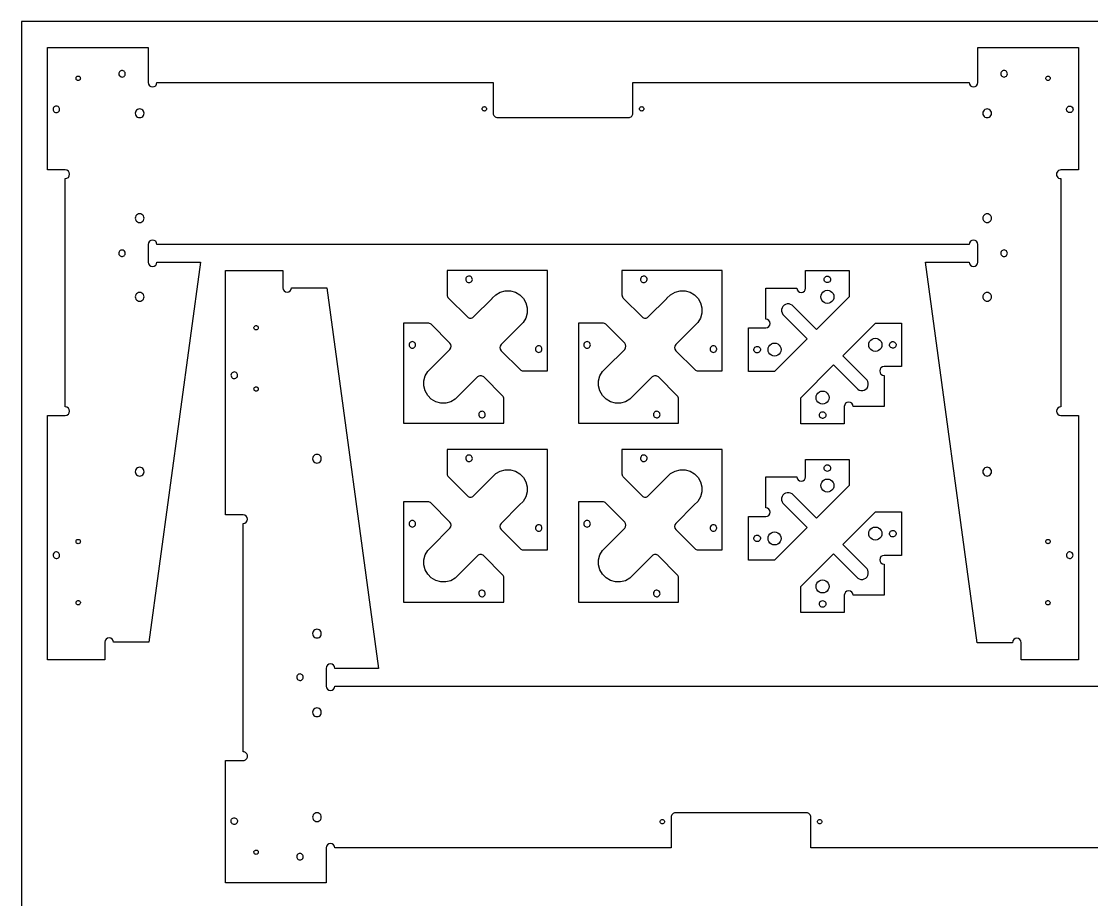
# Model space of a CAD drawing. Header units: inches. Extents: x -747 to 373, y -841 to -415.
# Drawn here: x -626.17 to -595.55, y -591.43 to -566.31 of the extents above; entities that cross this region are included whole.
import ezdxf

# ---------------------------------------------------------------- set-up
doc = ezdxf.new("R2010")
doc.units = ezdxf.units.IN
doc.header["$MEASUREMENT"] = 0
for name, color, linetype in [('T_ANNO', 6, 'Continuous'), ('T_CUT_HOLE_1_4_INCH', 3, 'Continuous'), ('T_CUT_HOLE_1_8_INCH', 1, 'Continuous'), ('T_CUT_HOLE_3_16_INCH', 2, 'Continuous'), ('T_CUT_HOLE_3_8_INCH', 4, 'Continuous'), ('T_CUT_THRU', 7, 'Continuous')]:
    doc.layers.add(name, color=color, linetype=linetype)

msp = doc.modelspace()

# ---------------------------------------------------------------- linework, layer by layer
at = {"layer": 'T_ANNO'}
msp.add_lwpolyline([(-626.171, -614.314), (-530.171, -614.314), (-530.171, -566.314), (-626.171, -566.314)], close=True, dxfattribs=at)
at = {"layer": 'T_CUT_HOLE_1_4_INCH'}
for points in [[(-622.82, -568.82), (-622.85, -568.833), (-622.876, -568.852), (-622.896, -568.878), (-622.909, -568.909), (-622.913, -568.941), (-622.909, -568.973), (-622.896, -569.003), (-622.876, -569.029), (-622.85, -569.049), (-622.82, -569.062), (-622.788, -569.066), (-622.756, -569.062), (-622.725, -569.049), (-622.699, -569.029), (-622.68, -569.003), (-622.667, -568.973), (-622.663, -568.941), (-622.667, -568.909), (-622.68, -568.878), (-622.699, -568.852), (-622.725, -568.833), (-622.756, -568.82), (-622.788, -568.816)], [(-598.57, -568.82), (-598.6, -568.833), (-598.626, -568.852), (-598.646, -568.878), (-598.659, -568.909), (-598.663, -568.941), (-598.659, -568.973), (-598.646, -569.003), (-598.626, -569.029), (-598.6, -569.049), (-598.57, -569.062), (-598.538, -569.066), (-598.506, -569.062), (-598.475, -569.049), (-598.449, -569.029), (-598.43, -569.003), (-598.417, -568.973), (-598.413, -568.941), (-598.417, -568.909), (-598.43, -568.878), (-598.449, -568.852), (-598.475, -568.833), (-598.506, -568.82), (-598.538, -568.816)], [(-622.82, -571.82), (-622.85, -571.833), (-622.876, -571.852), (-622.896, -571.878), (-622.909, -571.909), (-622.913, -571.941), (-622.909, -571.973), (-622.896, -572.003), (-622.876, -572.029), (-622.85, -572.049), (-622.82, -572.062), (-622.788, -572.066), (-622.756, -572.062), (-622.725, -572.049), (-622.699, -572.029), (-622.68, -572.003), (-622.667, -571.973), (-622.663, -571.941), (-622.667, -571.909), (-622.68, -571.878), (-622.699, -571.852), (-622.725, -571.833), (-622.756, -571.82), (-622.788, -571.816)], [(-598.57, -571.82), (-598.6, -571.833), (-598.626, -571.852), (-598.646, -571.878), (-598.659, -571.909), (-598.663, -571.941), (-598.659, -571.973), (-598.646, -572.003), (-598.626, -572.029), (-598.6, -572.049), (-598.57, -572.062), (-598.538, -572.066), (-598.506, -572.062), (-598.475, -572.049), (-598.449, -572.029), (-598.43, -572.003), (-598.417, -571.973), (-598.413, -571.941), (-598.417, -571.909), (-598.43, -571.878), (-598.449, -571.852), (-598.475, -571.833), (-598.506, -571.82), (-598.538, -571.816)], [(-622.82, -574.07), (-622.85, -574.083), (-622.876, -574.102), (-622.896, -574.128), (-622.909, -574.159), (-622.913, -574.191), (-622.909, -574.223), (-622.896, -574.253), (-622.876, -574.279), (-622.85, -574.299), (-622.82, -574.312), (-622.788, -574.316), (-622.756, -574.312), (-622.725, -574.299), (-622.699, -574.279), (-622.68, -574.253), (-622.667, -574.223), (-622.663, -574.191), (-622.667, -574.159), (-622.68, -574.128), (-622.699, -574.102), (-622.725, -574.083), (-622.756, -574.07), (-622.788, -574.066)], [(-598.57, -574.07), (-598.6, -574.083), (-598.626, -574.102), (-598.646, -574.128), (-598.659, -574.159), (-598.663, -574.191), (-598.659, -574.223), (-598.646, -574.253), (-598.626, -574.279), (-598.6, -574.299), (-598.57, -574.312), (-598.538, -574.316), (-598.506, -574.312), (-598.475, -574.299), (-598.449, -574.279), (-598.43, -574.253), (-598.417, -574.223), (-598.413, -574.191), (-598.417, -574.159), (-598.43, -574.128), (-598.449, -574.102), (-598.475, -574.083), (-598.506, -574.07), (-598.538, -574.066)], [(-617.683, -578.942), (-617.653, -578.929), (-617.627, -578.91), (-617.607, -578.884), (-617.595, -578.854), (-617.591, -578.821), (-617.595, -578.789), (-617.607, -578.759), (-617.627, -578.733), (-617.653, -578.713), (-617.683, -578.7), (-617.716, -578.696), (-617.748, -578.7), (-617.778, -578.713), (-617.804, -578.733), (-617.824, -578.759), (-617.836, -578.789), (-617.841, -578.821), (-617.836, -578.854), (-617.824, -578.884), (-617.804, -578.91), (-617.778, -578.929), (-617.748, -578.942), (-617.716, -578.946)], [(-622.82, -579.07), (-622.85, -579.083), (-622.876, -579.102), (-622.896, -579.128), (-622.909, -579.159), (-622.913, -579.191), (-622.909, -579.223), (-622.896, -579.253), (-622.876, -579.279), (-622.85, -579.299), (-622.82, -579.312), (-622.788, -579.316), (-622.756, -579.312), (-622.725, -579.299), (-622.699, -579.279), (-622.68, -579.253), (-622.667, -579.223), (-622.663, -579.191), (-622.667, -579.159), (-622.68, -579.128), (-622.699, -579.102), (-622.725, -579.083), (-622.756, -579.07), (-622.788, -579.066)], [(-598.57, -579.07), (-598.6, -579.083), (-598.626, -579.102), (-598.646, -579.128), (-598.659, -579.159), (-598.663, -579.191), (-598.659, -579.223), (-598.646, -579.253), (-598.626, -579.279), (-598.6, -579.299), (-598.57, -579.312), (-598.538, -579.316), (-598.506, -579.312), (-598.475, -579.299), (-598.449, -579.279), (-598.43, -579.253), (-598.417, -579.223), (-598.413, -579.191), (-598.417, -579.159), (-598.43, -579.128), (-598.449, -579.102), (-598.475, -579.083), (-598.506, -579.07), (-598.538, -579.066)], [(-617.683, -583.942), (-617.653, -583.929), (-617.627, -583.91), (-617.607, -583.884), (-617.595, -583.854), (-617.591, -583.821), (-617.595, -583.789), (-617.607, -583.759), (-617.627, -583.733), (-617.653, -583.713), (-617.683, -583.7), (-617.716, -583.696), (-617.748, -583.7), (-617.778, -583.713), (-617.804, -583.733), (-617.824, -583.759), (-617.836, -583.789), (-617.841, -583.821), (-617.836, -583.854), (-617.824, -583.884), (-617.804, -583.91), (-617.778, -583.929), (-617.748, -583.942), (-617.716, -583.946)], [(-617.683, -586.192), (-617.653, -586.179), (-617.627, -586.16), (-617.607, -586.134), (-617.595, -586.104), (-617.591, -586.071), (-617.595, -586.039), (-617.607, -586.009), (-617.627, -585.983), (-617.653, -585.963), (-617.683, -585.95), (-617.716, -585.946), (-617.748, -585.95), (-617.778, -585.963), (-617.804, -585.983), (-617.824, -586.009), (-617.836, -586.039), (-617.841, -586.071), (-617.836, -586.104), (-617.824, -586.134), (-617.804, -586.16), (-617.778, -586.179), (-617.748, -586.192), (-617.716, -586.196)], [(-617.683, -589.192), (-617.653, -589.179), (-617.627, -589.16), (-617.607, -589.134), (-617.595, -589.104), (-617.591, -589.071), (-617.595, -589.039), (-617.607, -589.009), (-617.627, -588.983), (-617.653, -588.963), (-617.683, -588.95), (-617.716, -588.946), (-617.748, -588.95), (-617.778, -588.963), (-617.804, -588.983), (-617.824, -589.009), (-617.836, -589.039), (-617.841, -589.071), (-617.836, -589.104), (-617.824, -589.134), (-617.804, -589.16), (-617.778, -589.179), (-617.748, -589.192), (-617.716, -589.196)]]:
    msp.add_lwpolyline(points, close=True, dxfattribs=at)
at = {"layer": 'T_CUT_HOLE_1_8_INCH'}
for points in [[(-624.486, -567.955), (-624.492, -567.97), (-624.502, -567.983), (-624.515, -567.993), (-624.53, -567.999), (-624.546, -568.001), (-624.562, -567.999), (-624.578, -567.993), (-624.591, -567.983), (-624.6, -567.97), (-624.607, -567.955), (-624.609, -567.939), (-624.607, -567.922), (-624.6, -567.907), (-624.591, -567.894), (-624.578, -567.884), (-624.562, -567.878), (-624.546, -567.876), (-624.53, -567.878), (-624.515, -567.884), (-624.502, -567.894), (-624.492, -567.907), (-624.486, -567.922), (-624.484, -567.939)], [(-596.767, -567.992), (-596.782, -567.999), (-596.798, -568.001), (-596.814, -567.999), (-596.83, -567.993), (-596.843, -567.983), (-596.853, -567.97), (-596.859, -567.955), (-596.861, -567.939), (-596.859, -567.923), (-596.853, -567.908), (-596.843, -567.895), (-596.83, -567.885), (-596.815, -567.878), (-596.799, -567.876), (-596.783, -567.878), (-596.768, -567.884), (-596.755, -567.894), (-596.745, -567.907), (-596.738, -567.922), (-596.736, -567.938), (-596.738, -567.954), (-596.744, -567.97), (-596.754, -567.982)], [(-612.906, -568.753), (-612.891, -568.759), (-612.878, -568.769), (-612.868, -568.782), (-612.862, -568.797), (-612.86, -568.814), (-612.862, -568.83), (-612.868, -568.845), (-612.878, -568.858), (-612.891, -568.868), (-612.906, -568.874), (-612.922, -568.876), (-612.939, -568.874), (-612.954, -568.868), (-612.967, -568.858), (-612.977, -568.845), (-612.983, -568.83), (-612.985, -568.814), (-612.983, -568.797), (-612.977, -568.782), (-612.967, -568.769), (-612.954, -568.759), (-612.939, -568.753), (-612.922, -568.751)], [(-608.36, -568.814), (-608.362, -568.83), (-608.368, -568.845), (-608.378, -568.858), (-608.391, -568.868), (-608.406, -568.874), (-608.422, -568.876), (-608.439, -568.874), (-608.454, -568.868), (-608.467, -568.858), (-608.477, -568.845), (-608.483, -568.83), (-608.485, -568.814), (-608.483, -568.797), (-608.477, -568.782), (-608.467, -568.769), (-608.454, -568.759), (-608.439, -568.753), (-608.422, -568.751), (-608.406, -568.753), (-608.391, -568.759), (-608.378, -568.769), (-608.368, -568.782), (-608.362, -568.797)], [(-619.393, -575.065), (-619.393, -575.081), (-619.397, -575.097), (-619.405, -575.111), (-619.416, -575.123), (-619.43, -575.131), (-619.446, -575.135), (-619.462, -575.136), (-619.478, -575.132), (-619.492, -575.124), (-619.504, -575.112), (-619.512, -575.098), (-619.517, -575.083), (-619.517, -575.066), (-619.513, -575.05), (-619.505, -575.036), (-619.494, -575.024), (-619.48, -575.016), (-619.464, -575.012), (-619.448, -575.011), (-619.432, -575.015), (-619.418, -575.023), (-619.406, -575.035), (-619.398, -575.049)], [(-619.439, -576.763), (-619.424, -576.769), (-619.411, -576.779), (-619.401, -576.792), (-619.395, -576.807), (-619.393, -576.824), (-619.395, -576.84), (-619.401, -576.855), (-619.411, -576.868), (-619.424, -576.878), (-619.439, -576.884), (-619.455, -576.886), (-619.471, -576.884), (-619.486, -576.878), (-619.499, -576.868), (-619.509, -576.855), (-619.515, -576.84), (-619.518, -576.824), (-619.515, -576.807), (-619.509, -576.792), (-619.499, -576.779), (-619.486, -576.769), (-619.471, -576.763), (-619.455, -576.761)], [(-624.486, -581.205), (-624.492, -581.22), (-624.502, -581.233), (-624.515, -581.243), (-624.53, -581.249), (-624.546, -581.251), (-624.562, -581.249), (-624.578, -581.243), (-624.591, -581.233), (-624.6, -581.22), (-624.607, -581.205), (-624.609, -581.189), (-624.607, -581.172), (-624.6, -581.157), (-624.591, -581.144), (-624.578, -581.134), (-624.562, -581.128), (-624.546, -581.126), (-624.53, -581.128), (-624.515, -581.134), (-624.502, -581.144), (-624.492, -581.157), (-624.486, -581.172), (-624.484, -581.189)], [(-596.815, -581.249), (-596.83, -581.243), (-596.843, -581.233), (-596.853, -581.22), (-596.859, -581.205), (-596.861, -581.189), (-596.859, -581.172), (-596.853, -581.157), (-596.843, -581.144), (-596.83, -581.134), (-596.815, -581.128), (-596.799, -581.126), (-596.782, -581.128), (-596.767, -581.134), (-596.754, -581.144), (-596.744, -581.157), (-596.738, -581.172), (-596.736, -581.189), (-596.738, -581.205), (-596.744, -581.22), (-596.754, -581.233), (-596.767, -581.243), (-596.782, -581.249), (-596.799, -581.251)], [(-624.495, -582.974), (-624.506, -582.986), (-624.52, -582.995), (-624.535, -583), (-624.551, -583.001), (-624.567, -582.997), (-624.582, -582.99), (-624.594, -582.979), (-624.603, -582.965), (-624.608, -582.95), (-624.609, -582.933), (-624.605, -582.917), (-624.598, -582.903), (-624.587, -582.891), (-624.573, -582.882), (-624.557, -582.877), (-624.541, -582.876), (-624.525, -582.88), (-624.511, -582.887), (-624.499, -582.898), (-624.49, -582.912), (-624.485, -582.927), (-624.484, -582.944), (-624.487, -582.96)], [(-596.86, -582.948), (-596.861, -582.931), (-596.857, -582.915), (-596.849, -582.901), (-596.837, -582.889), (-596.823, -582.881), (-596.808, -582.877), (-596.791, -582.876), (-596.775, -582.88), (-596.761, -582.888), (-596.749, -582.9), (-596.741, -582.914), (-596.737, -582.93), (-596.736, -582.946), (-596.74, -582.962), (-596.748, -582.976), (-596.76, -582.988), (-596.774, -582.996), (-596.79, -583), (-596.806, -583.001), (-596.822, -582.997), (-596.836, -582.989), (-596.848, -582.977), (-596.856, -582.963)], [(-607.894, -589.199), (-607.892, -589.182), (-607.885, -589.167), (-607.875, -589.154), (-607.862, -589.144), (-607.847, -589.138), (-607.831, -589.136), (-607.815, -589.138), (-607.8, -589.144), (-607.787, -589.154), (-607.777, -589.167), (-607.771, -589.182), (-607.769, -589.199), (-607.771, -589.215), (-607.777, -589.23), (-607.787, -589.243), (-607.8, -589.253), (-607.815, -589.259), (-607.831, -589.261), (-607.847, -589.259), (-607.862, -589.253), (-607.875, -589.243), (-607.885, -589.23), (-607.892, -589.215)], [(-603.347, -589.259), (-603.362, -589.253), (-603.375, -589.243), (-603.385, -589.23), (-603.392, -589.215), (-603.394, -589.199), (-603.392, -589.182), (-603.385, -589.167), (-603.375, -589.154), (-603.362, -589.144), (-603.347, -589.138), (-603.331, -589.136), (-603.315, -589.138), (-603.3, -589.144), (-603.287, -589.154), (-603.277, -589.167), (-603.271, -589.182), (-603.269, -589.199), (-603.271, -589.215), (-603.277, -589.23), (-603.287, -589.243), (-603.3, -589.253), (-603.315, -589.259), (-603.331, -589.261)], [(-619.487, -590.02), (-619.472, -590.013), (-619.455, -590.011), (-619.439, -590.013), (-619.424, -590.019), (-619.411, -590.029), (-619.401, -590.042), (-619.395, -590.057), (-619.393, -590.073), (-619.395, -590.089), (-619.401, -590.105), (-619.411, -590.117), (-619.424, -590.127), (-619.439, -590.134), (-619.455, -590.136), (-619.471, -590.134), (-619.486, -590.128), (-619.499, -590.118), (-619.509, -590.105), (-619.515, -590.09), (-619.518, -590.074), (-619.516, -590.058), (-619.509, -590.043), (-619.499, -590.03)]]:
    msp.add_lwpolyline(points, close=True, dxfattribs=at)
at = {"layer": 'T_CUT_HOLE_3_16_INCH'}
for points in [[(-623.255, -567.724), (-623.279, -567.718), (-623.303, -567.717), (-623.327, -567.724), (-623.348, -567.736), (-623.366, -567.753), (-623.378, -567.774), (-623.385, -567.797), (-623.385, -567.822), (-623.379, -567.846), (-623.367, -567.867), (-623.35, -567.884), (-623.329, -567.897), (-623.305, -567.903), (-623.281, -567.904), (-623.257, -567.898), (-623.235, -567.886), (-623.218, -567.868), (-623.206, -567.847), (-623.199, -567.824), (-623.199, -567.799), (-623.205, -567.776), (-623.217, -567.754), (-623.234, -567.737)], [(-598.121, -567.875), (-598.102, -567.891), (-598.079, -567.901), (-598.055, -567.904), (-598.031, -567.902), (-598.008, -567.893), (-597.988, -567.878), (-597.973, -567.859), (-597.963, -567.837), (-597.959, -567.813), (-597.962, -567.788), (-597.971, -567.766), (-597.985, -567.746), (-598.004, -567.731), (-598.027, -567.721), (-598.051, -567.717), (-598.075, -567.719), (-598.098, -567.728), (-598.118, -567.743), (-598.133, -567.762), (-598.143, -567.784), (-598.147, -567.808), (-598.144, -567.833), (-598.135, -567.856)], [(-625.265, -568.826), (-625.262, -568.85), (-625.253, -568.873), (-625.239, -568.893), (-625.22, -568.908), (-625.197, -568.918), (-625.173, -568.922), (-625.149, -568.919), (-625.126, -568.91), (-625.106, -568.896), (-625.091, -568.877), (-625.081, -568.854), (-625.078, -568.83), (-625.08, -568.806), (-625.089, -568.783), (-625.104, -568.763), (-625.123, -568.748), (-625.145, -568.738), (-625.169, -568.734), (-625.194, -568.737), (-625.216, -568.746), (-625.236, -568.76), (-625.252, -568.779), (-625.261, -568.802)], [(-596.087, -568.863), (-596.099, -568.884), (-596.116, -568.902), (-596.137, -568.914), (-596.16, -568.921), (-596.185, -568.921), (-596.208, -568.915), (-596.23, -568.903), (-596.247, -568.886), (-596.26, -568.865), (-596.266, -568.841), (-596.267, -568.817), (-596.261, -568.793), (-596.249, -568.772), (-596.231, -568.754), (-596.21, -568.742), (-596.187, -568.735), (-596.162, -568.735), (-596.139, -568.741), (-596.117, -568.753), (-596.1, -568.77), (-596.087, -568.791), (-596.081, -568.815), (-596.08, -568.839)], [(-623.205, -572.909), (-623.217, -572.888), (-623.234, -572.87), (-623.255, -572.858), (-623.279, -572.851), (-623.303, -572.851), (-623.327, -572.857), (-623.348, -572.869), (-623.366, -572.886), (-623.378, -572.907), (-623.385, -572.931), (-623.385, -572.955), (-623.379, -572.979), (-623.367, -573), (-623.35, -573.018), (-623.329, -573.03), (-623.305, -573.037), (-623.281, -573.037), (-623.257, -573.031), (-623.235, -573.019), (-623.218, -573.002), (-623.206, -572.981), (-623.199, -572.957), (-623.199, -572.933)], [(-598.147, -572.942), (-598.144, -572.966), (-598.135, -572.989), (-598.121, -573.009), (-598.102, -573.024), (-598.079, -573.034), (-598.055, -573.038), (-598.031, -573.035), (-598.008, -573.026), (-597.988, -573.012), (-597.973, -572.993), (-597.963, -572.97), (-597.959, -572.946), (-597.962, -572.922), (-597.971, -572.899), (-597.985, -572.879), (-598.004, -572.864), (-598.027, -572.854), (-598.051, -572.85), (-598.075, -572.853), (-598.098, -572.862), (-598.118, -572.876), (-598.133, -572.895), (-598.143, -572.918)], [(-613.392, -573.78), (-613.368, -573.785), (-613.343, -573.783), (-613.32, -573.775), (-613.3, -573.762), (-613.284, -573.743), (-613.273, -573.721), (-613.268, -573.697), (-613.27, -573.673), (-613.278, -573.65), (-613.291, -573.629), (-613.31, -573.613), (-613.332, -573.602), (-613.356, -573.598), (-613.38, -573.599), (-613.403, -573.607), (-613.424, -573.621), (-613.44, -573.639), (-613.45, -573.661), (-613.455, -573.685), (-613.454, -573.709), (-613.446, -573.733), (-613.432, -573.753), (-613.414, -573.769)], [(-608.392, -573.78), (-608.368, -573.785), (-608.343, -573.783), (-608.32, -573.775), (-608.3, -573.762), (-608.284, -573.743), (-608.273, -573.721), (-608.268, -573.697), (-608.27, -573.673), (-608.278, -573.65), (-608.291, -573.629), (-608.31, -573.613), (-608.332, -573.602), (-608.356, -573.598), (-608.38, -573.599), (-608.403, -573.607), (-608.424, -573.621), (-608.44, -573.639), (-608.45, -573.661), (-608.455, -573.685), (-608.454, -573.709), (-608.446, -573.733), (-608.432, -573.753), (-608.414, -573.769)], [(-603.134, -573.601), (-603.113, -573.598), (-603.109, -573.597), (-603.085, -573.6), (-603.063, -573.61), (-603.043, -573.625), (-603.028, -573.644), (-603.019, -573.667), (-603.016, -573.691), (-603.019, -573.715), (-603.028, -573.738), (-603.043, -573.757), (-603.063, -573.772), (-603.085, -573.782), (-603.109, -573.785), (-603.134, -573.782), (-603.156, -573.772), (-603.176, -573.757), (-603.191, -573.738), (-603.2, -573.715), (-603.203, -573.691), (-603.2, -573.667), (-603.191, -573.644), (-603.176, -573.625), (-603.156, -573.61)], [(-614.938, -575.483), (-614.961, -575.473), (-614.985, -575.47), (-615.009, -575.473), (-615.032, -575.483), (-615.051, -575.498), (-615.066, -575.517), (-615.075, -575.54), (-615.078, -575.555), (-615.078, -575.568), (-615.075, -575.588), (-615.066, -575.611), (-615.051, -575.63), (-615.032, -575.645), (-615.009, -575.655), (-614.985, -575.658), (-614.961, -575.655), (-614.938, -575.645), (-614.919, -575.63), (-614.904, -575.611), (-614.894, -575.588), (-614.891, -575.564), (-614.894, -575.54), (-614.904, -575.517), (-614.919, -575.498)], [(-611.415, -575.766), (-611.393, -575.775), (-611.368, -575.778), (-611.344, -575.775), (-611.321, -575.766), (-611.302, -575.751), (-611.287, -575.731), (-611.278, -575.709), (-611.276, -575.693), (-611.275, -575.681), (-611.278, -575.66), (-611.287, -575.638), (-611.302, -575.618), (-611.321, -575.603), (-611.344, -575.594), (-611.368, -575.591), (-611.393, -575.594), (-611.415, -575.603), (-611.435, -575.618), (-611.45, -575.638), (-611.459, -575.66), (-611.462, -575.684), (-611.459, -575.709), (-611.45, -575.731), (-611.435, -575.751)], [(-609.938, -575.483), (-609.961, -575.473), (-609.985, -575.47), (-610.009, -575.473), (-610.032, -575.483), (-610.051, -575.498), (-610.066, -575.517), (-610.075, -575.54), (-610.078, -575.555), (-610.078, -575.568), (-610.075, -575.588), (-610.066, -575.611), (-610.051, -575.63), (-610.032, -575.645), (-610.009, -575.655), (-609.985, -575.658), (-609.961, -575.655), (-609.938, -575.645), (-609.919, -575.63), (-609.904, -575.611), (-609.894, -575.588), (-609.891, -575.564), (-609.894, -575.54), (-609.904, -575.517), (-609.919, -575.498)], [(-606.415, -575.766), (-606.393, -575.775), (-606.368, -575.778), (-606.344, -575.775), (-606.321, -575.766), (-606.302, -575.751), (-606.287, -575.731), (-606.278, -575.709), (-606.276, -575.693), (-606.275, -575.681), (-606.278, -575.66), (-606.287, -575.638), (-606.302, -575.618), (-606.321, -575.603), (-606.344, -575.594), (-606.368, -575.591), (-606.393, -575.594), (-606.415, -575.603), (-606.435, -575.618), (-606.45, -575.638), (-606.459, -575.66), (-606.462, -575.684), (-606.459, -575.709), (-606.45, -575.731), (-606.435, -575.751)], [(-605.034, -575.659), (-605.026, -575.682), (-605.025, -575.706), (-605.03, -575.73), (-605.04, -575.752), (-605.057, -575.771), (-605.077, -575.784), (-605.1, -575.792), (-605.125, -575.794), (-605.149, -575.789), (-605.17, -575.778), (-605.189, -575.762), (-605.202, -575.742), (-605.21, -575.718), (-605.212, -575.694), (-605.207, -575.67), (-605.196, -575.648), (-605.18, -575.63), (-605.16, -575.616), (-605.137, -575.608), (-605.112, -575.607), (-605.088, -575.611), (-605.066, -575.622), (-605.048, -575.638)], [(-601.321, -575.606), (-601.329, -575.583), (-601.33, -575.558), (-601.325, -575.534), (-601.315, -575.512), (-601.298, -575.494), (-601.278, -575.48), (-601.255, -575.472), (-601.23, -575.471), (-601.206, -575.476), (-601.184, -575.486), (-601.166, -575.503), (-601.153, -575.523), (-601.145, -575.546), (-601.143, -575.571), (-601.148, -575.595), (-601.159, -575.617), (-601.175, -575.635), (-601.195, -575.649), (-601.218, -575.656), (-601.243, -575.658), (-601.267, -575.653), (-601.289, -575.642), (-601.307, -575.626)], [(-620.174, -576.429), (-620.172, -576.453), (-620.163, -576.476), (-620.149, -576.496), (-620.131, -576.512), (-620.109, -576.522), (-620.085, -576.527), (-620.06, -576.525), (-620.037, -576.516), (-620.017, -576.502), (-620.001, -576.484), (-619.991, -576.462), (-619.986, -576.437), (-619.988, -576.413), (-619.997, -576.39), (-620.011, -576.37), (-620.029, -576.354), (-620.052, -576.344), (-620.076, -576.339), (-620.1, -576.341), (-620.123, -576.35), (-620.143, -576.364), (-620.159, -576.382), (-620.169, -576.404)], [(-612.961, -577.469), (-612.985, -577.464), (-613.01, -577.465), (-613.033, -577.473), (-613.053, -577.487), (-613.069, -577.505), (-613.08, -577.527), (-613.085, -577.551), (-613.084, -577.576), (-613.076, -577.599), (-613.062, -577.619), (-613.044, -577.635), (-613.022, -577.646), (-612.998, -577.651), (-612.973, -577.649), (-612.95, -577.641), (-612.93, -577.628), (-612.914, -577.609), (-612.903, -577.588), (-612.898, -577.564), (-612.9, -577.539), (-612.907, -577.516), (-612.921, -577.496), (-612.939, -577.479)], [(-607.961, -577.469), (-607.985, -577.464), (-608.01, -577.465), (-608.033, -577.473), (-608.053, -577.487), (-608.069, -577.505), (-608.08, -577.527), (-608.085, -577.551), (-608.084, -577.576), (-608.076, -577.599), (-608.062, -577.619), (-608.044, -577.635), (-608.022, -577.646), (-607.998, -577.651), (-607.973, -577.649), (-607.95, -577.641), (-607.93, -577.628), (-607.914, -577.609), (-607.903, -577.588), (-607.898, -577.564), (-607.9, -577.539), (-607.907, -577.516), (-607.921, -577.496), (-607.939, -577.479)], [(-603.221, -577.664), (-603.242, -577.667), (-603.246, -577.667), (-603.27, -577.664), (-603.292, -577.655), (-603.312, -577.64), (-603.327, -577.62), (-603.336, -577.598), (-603.339, -577.573), (-603.336, -577.549), (-603.327, -577.527), (-603.312, -577.507), (-603.292, -577.492), (-603.27, -577.483), (-603.246, -577.48), (-603.221, -577.483), (-603.199, -577.492), (-603.179, -577.507), (-603.164, -577.527), (-603.155, -577.549), (-603.152, -577.573), (-603.155, -577.598), (-603.164, -577.62), (-603.179, -577.64), (-603.199, -577.655)], [(-613.392, -578.896), (-613.368, -578.901), (-613.343, -578.899), (-613.32, -578.891), (-613.3, -578.878), (-613.284, -578.859), (-613.273, -578.838), (-613.268, -578.814), (-613.27, -578.789), (-613.278, -578.766), (-613.291, -578.746), (-613.31, -578.729), (-613.332, -578.719), (-613.356, -578.714), (-613.38, -578.715), (-613.403, -578.723), (-613.424, -578.737), (-613.44, -578.755), (-613.45, -578.777), (-613.455, -578.801), (-613.454, -578.826), (-613.446, -578.849), (-613.432, -578.869), (-613.414, -578.885)], [(-608.392, -578.896), (-608.368, -578.901), (-608.343, -578.899), (-608.32, -578.891), (-608.3, -578.878), (-608.284, -578.859), (-608.273, -578.838), (-608.268, -578.814), (-608.27, -578.789), (-608.278, -578.766), (-608.291, -578.746), (-608.31, -578.729), (-608.332, -578.719), (-608.356, -578.714), (-608.38, -578.715), (-608.403, -578.723), (-608.424, -578.737), (-608.44, -578.755), (-608.45, -578.777), (-608.455, -578.801), (-608.454, -578.826), (-608.446, -578.849), (-608.432, -578.869), (-608.414, -578.885)], [(-603.134, -578.999), (-603.113, -578.996), (-603.109, -578.996), (-603.085, -578.999), (-603.063, -579.008), (-603.043, -579.023), (-603.028, -579.043), (-603.019, -579.065), (-603.016, -579.089), (-603.019, -579.114), (-603.028, -579.136), (-603.043, -579.156), (-603.063, -579.171), (-603.085, -579.18), (-603.109, -579.183), (-603.134, -579.18), (-603.156, -579.171), (-603.176, -579.156), (-603.191, -579.136), (-603.2, -579.114), (-603.203, -579.089), (-603.2, -579.065), (-603.191, -579.043), (-603.176, -579.023), (-603.156, -579.008)], [(-614.938, -580.599), (-614.961, -580.59), (-614.985, -580.586), (-615.009, -580.59), (-615.032, -580.599), (-615.051, -580.614), (-615.066, -580.633), (-615.075, -580.656), (-615.078, -580.672), (-615.078, -580.684), (-615.075, -580.704), (-615.066, -580.727), (-615.051, -580.747), (-615.032, -580.761), (-615.009, -580.771), (-614.985, -580.774), (-614.961, -580.771), (-614.938, -580.761), (-614.919, -580.747), (-614.904, -580.727), (-614.894, -580.704), (-614.891, -580.68), (-614.894, -580.656), (-614.904, -580.633), (-614.919, -580.614)], [(-609.938, -580.599), (-609.961, -580.59), (-609.985, -580.586), (-610.009, -580.59), (-610.032, -580.599), (-610.051, -580.614), (-610.066, -580.633), (-610.075, -580.656), (-610.078, -580.672), (-610.078, -580.684), (-610.075, -580.704), (-610.066, -580.727), (-610.051, -580.747), (-610.032, -580.761), (-610.009, -580.771), (-609.985, -580.774), (-609.961, -580.771), (-609.938, -580.761), (-609.919, -580.747), (-609.904, -580.727), (-609.894, -580.704), (-609.891, -580.68), (-609.894, -580.656), (-609.904, -580.633), (-609.919, -580.614)], [(-611.415, -580.882), (-611.393, -580.891), (-611.368, -580.894), (-611.344, -580.891), (-611.321, -580.882), (-611.302, -580.867), (-611.287, -580.848), (-611.278, -580.825), (-611.276, -580.809), (-611.275, -580.797), (-611.278, -580.776), (-611.287, -580.754), (-611.302, -580.734), (-611.321, -580.72), (-611.344, -580.71), (-611.368, -580.707), (-611.393, -580.71), (-611.415, -580.72), (-611.435, -580.734), (-611.45, -580.754), (-611.459, -580.776), (-611.462, -580.801), (-611.459, -580.825), (-611.45, -580.848), (-611.435, -580.867)], [(-606.415, -580.882), (-606.393, -580.891), (-606.368, -580.894), (-606.344, -580.891), (-606.321, -580.882), (-606.302, -580.867), (-606.287, -580.848), (-606.278, -580.825), (-606.276, -580.809), (-606.275, -580.797), (-606.278, -580.776), (-606.287, -580.754), (-606.302, -580.734), (-606.321, -580.72), (-606.344, -580.71), (-606.368, -580.707), (-606.393, -580.71), (-606.415, -580.72), (-606.435, -580.734), (-606.45, -580.754), (-606.459, -580.776), (-606.462, -580.801), (-606.459, -580.825), (-606.45, -580.848), (-606.435, -580.867)], [(-601.321, -581.004), (-601.329, -580.981), (-601.33, -580.957), (-601.325, -580.933), (-601.315, -580.911), (-601.298, -580.892), (-601.278, -580.879), (-601.255, -580.871), (-601.23, -580.869), (-601.206, -580.874), (-601.184, -580.885), (-601.166, -580.901), (-601.153, -580.921), (-601.145, -580.945), (-601.143, -580.969), (-601.148, -580.993), (-601.159, -581.015), (-601.175, -581.033), (-601.195, -581.047), (-601.218, -581.055), (-601.243, -581.056), (-601.267, -581.052), (-601.289, -581.041), (-601.307, -581.025)], [(-605.034, -581.057), (-605.026, -581.08), (-605.025, -581.105), (-605.03, -581.129), (-605.04, -581.151), (-605.057, -581.169), (-605.077, -581.183), (-605.1, -581.19), (-605.125, -581.192), (-605.149, -581.187), (-605.17, -581.176), (-605.189, -581.16), (-605.202, -581.14), (-605.21, -581.117), (-605.212, -581.092), (-605.207, -581.068), (-605.196, -581.046), (-605.18, -581.028), (-605.16, -581.014), (-605.137, -581.007), (-605.112, -581.005), (-605.088, -581.01), (-605.066, -581.021), (-605.048, -581.037)], [(-625.265, -581.571), (-625.264, -581.595), (-625.256, -581.618), (-625.243, -581.639), (-625.225, -581.656), (-625.204, -581.667), (-625.18, -581.672), (-625.155, -581.671), (-625.132, -581.664), (-625.111, -581.651), (-625.095, -581.633), (-625.083, -581.611), (-625.078, -581.587), (-625.079, -581.563), (-625.086, -581.54), (-625.099, -581.519), (-625.117, -581.502), (-625.139, -581.491), (-625.163, -581.486), (-625.187, -581.487), (-625.211, -581.494), (-625.231, -581.507), (-625.248, -581.525), (-625.259, -581.547)], [(-596.08, -581.583), (-596.082, -581.559), (-596.09, -581.536), (-596.104, -581.516), (-596.123, -581.5), (-596.145, -581.49), (-596.169, -581.485), (-596.193, -581.487), (-596.216, -581.496), (-596.237, -581.51), (-596.252, -581.528), (-596.263, -581.55), (-596.267, -581.575), (-596.265, -581.599), (-596.257, -581.622), (-596.243, -581.642), (-596.224, -581.658), (-596.202, -581.668), (-596.178, -581.673), (-596.154, -581.671), (-596.131, -581.662), (-596.11, -581.648), (-596.095, -581.63), (-596.084, -581.608)], [(-612.961, -582.585), (-612.985, -582.58), (-613.01, -582.582), (-613.033, -582.589), (-613.053, -582.603), (-613.069, -582.621), (-613.08, -582.643), (-613.085, -582.667), (-613.084, -582.692), (-613.076, -582.715), (-613.062, -582.735), (-613.044, -582.751), (-613.022, -582.762), (-612.998, -582.767), (-612.973, -582.766), (-612.95, -582.758), (-612.93, -582.744), (-612.914, -582.726), (-612.903, -582.704), (-612.898, -582.68), (-612.9, -582.655), (-612.907, -582.632), (-612.921, -582.612), (-612.939, -582.596)], [(-607.961, -582.585), (-607.985, -582.58), (-608.01, -582.582), (-608.033, -582.589), (-608.053, -582.603), (-608.069, -582.621), (-608.08, -582.643), (-608.085, -582.667), (-608.084, -582.692), (-608.076, -582.715), (-608.062, -582.735), (-608.044, -582.751), (-608.022, -582.762), (-607.998, -582.767), (-607.973, -582.766), (-607.95, -582.758), (-607.93, -582.744), (-607.914, -582.726), (-607.903, -582.704), (-607.898, -582.68), (-607.9, -582.655), (-607.907, -582.632), (-607.921, -582.612), (-607.939, -582.596)], [(-603.221, -583.062), (-603.242, -583.065), (-603.246, -583.065), (-603.27, -583.062), (-603.292, -583.053), (-603.312, -583.038), (-603.327, -583.019), (-603.336, -582.996), (-603.339, -582.972), (-603.336, -582.947), (-603.327, -582.925), (-603.312, -582.905), (-603.292, -582.891), (-603.27, -582.881), (-603.246, -582.878), (-603.221, -582.881), (-603.199, -582.891), (-603.179, -582.905), (-603.164, -582.925), (-603.155, -582.947), (-603.152, -582.972), (-603.155, -582.996), (-603.164, -583.019), (-603.179, -583.038), (-603.199, -583.053)], [(-618.107, -585.07), (-618.109, -585.046), (-618.118, -585.023), (-618.133, -585.003), (-618.152, -584.988), (-618.174, -584.978), (-618.198, -584.974), (-618.223, -584.977), (-618.245, -584.986), (-618.265, -585), (-618.281, -585.019), (-618.29, -585.042), (-618.294, -585.066), (-618.292, -585.09), (-618.283, -585.113), (-618.268, -585.133), (-618.249, -585.148), (-618.227, -585.158), (-618.203, -585.162), (-618.178, -585.159), (-618.156, -585.15), (-618.136, -585.136), (-618.12, -585.117), (-618.111, -585.094)], [(-620.167, -589.149), (-620.155, -589.128), (-620.138, -589.11), (-620.117, -589.098), (-620.093, -589.091), (-620.069, -589.091), (-620.045, -589.097), (-620.024, -589.109), (-620.006, -589.126), (-619.994, -589.147), (-619.987, -589.171), (-619.987, -589.195), (-619.993, -589.219), (-620.005, -589.24), (-620.022, -589.258), (-620.043, -589.27), (-620.067, -589.277), (-620.091, -589.277), (-620.115, -589.271), (-620.136, -589.259), (-620.154, -589.242), (-620.166, -589.221), (-620.173, -589.197), (-620.173, -589.173)], [(-618.133, -590.137), (-618.152, -590.121), (-618.174, -590.111), (-618.198, -590.108), (-618.223, -590.11), (-618.245, -590.119), (-618.265, -590.134), (-618.281, -590.153), (-618.29, -590.175), (-618.294, -590.199), (-618.292, -590.224), (-618.283, -590.246), (-618.268, -590.266), (-618.249, -590.282), (-618.227, -590.291), (-618.203, -590.295), (-618.178, -590.293), (-618.156, -590.284), (-618.136, -590.269), (-618.12, -590.25), (-618.111, -590.228), (-618.107, -590.204), (-618.109, -590.179), (-618.118, -590.156)]]:
    msp.add_lwpolyline(points, close=True, dxfattribs=at)
at = {"layer": 'T_CUT_HOLE_3_8_INCH'}
for points in [[(-603.061, -574.01), (-603.016, -574.029), (-602.977, -574.059), (-602.947, -574.097), (-602.928, -574.143), (-602.922, -574.191), (-602.928, -574.24), (-602.947, -574.285), (-602.977, -574.324), (-603.016, -574.354), (-603.061, -574.372), (-603.109, -574.379), (-603.158, -574.372), (-603.203, -574.354), (-603.242, -574.324), (-603.272, -574.285), (-603.29, -574.24), (-603.297, -574.191), (-603.29, -574.143), (-603.272, -574.097), (-603.242, -574.059), (-603.203, -574.029), (-603.158, -574.01), (-603.109, -574.004)], [(-601.555, -575.613), (-601.574, -575.658), (-601.604, -575.697), (-601.643, -575.727), (-601.688, -575.746), (-601.737, -575.752), (-601.785, -575.746), (-601.83, -575.727), (-601.869, -575.697), (-601.899, -575.658), (-601.918, -575.613), (-601.924, -575.564), (-601.918, -575.516), (-601.899, -575.471), (-601.869, -575.432), (-601.83, -575.402), (-601.785, -575.383), (-601.737, -575.377), (-601.688, -575.383), (-601.643, -575.402), (-601.604, -575.432), (-601.574, -575.471), (-601.555, -575.516), (-601.549, -575.564)], [(-604.799, -575.652), (-604.781, -575.606), (-604.751, -575.568), (-604.712, -575.538), (-604.667, -575.519), (-604.618, -575.513), (-604.57, -575.519), (-604.525, -575.538), (-604.486, -575.568), (-604.456, -575.606), (-604.437, -575.652), (-604.431, -575.7), (-604.437, -575.749), (-604.456, -575.794), (-604.486, -575.833), (-604.525, -575.862), (-604.57, -575.881), (-604.618, -575.888), (-604.667, -575.881), (-604.712, -575.862), (-604.751, -575.833), (-604.781, -575.794), (-604.799, -575.749), (-604.806, -575.7)], [(-603.294, -577.255), (-603.339, -577.236), (-603.378, -577.206), (-603.408, -577.167), (-603.427, -577.122), (-603.433, -577.073), (-603.427, -577.025), (-603.408, -576.98), (-603.378, -576.941), (-603.339, -576.911), (-603.294, -576.892), (-603.246, -576.886), (-603.197, -576.892), (-603.152, -576.911), (-603.113, -576.941), (-603.083, -576.98), (-603.064, -577.025), (-603.058, -577.073), (-603.064, -577.122), (-603.083, -577.167), (-603.113, -577.206), (-603.152, -577.236), (-603.197, -577.255), (-603.246, -577.261)], [(-603.061, -579.408), (-603.016, -579.427), (-602.977, -579.457), (-602.947, -579.496), (-602.928, -579.541), (-602.922, -579.589), (-602.928, -579.638), (-602.947, -579.683), (-602.977, -579.722), (-603.016, -579.752), (-603.061, -579.771), (-603.109, -579.777), (-603.158, -579.771), (-603.203, -579.752), (-603.242, -579.722), (-603.272, -579.683), (-603.29, -579.638), (-603.297, -579.589), (-603.29, -579.541), (-603.272, -579.496), (-603.242, -579.457), (-603.203, -579.427), (-603.158, -579.408), (-603.109, -579.402)], [(-604.799, -581.05), (-604.781, -581.005), (-604.751, -580.966), (-604.712, -580.936), (-604.667, -580.917), (-604.618, -580.911), (-604.57, -580.917), (-604.525, -580.936), (-604.486, -580.966), (-604.456, -581.005), (-604.437, -581.05), (-604.431, -581.098), (-604.437, -581.147), (-604.456, -581.192), (-604.486, -581.231), (-604.525, -581.261), (-604.57, -581.28), (-604.618, -581.286), (-604.667, -581.28), (-604.712, -581.261), (-604.751, -581.231), (-604.781, -581.192), (-604.799, -581.147), (-604.806, -581.098)], [(-601.555, -581.011), (-601.574, -581.057), (-601.604, -581.095), (-601.643, -581.125), (-601.688, -581.144), (-601.737, -581.15), (-601.785, -581.144), (-601.83, -581.125), (-601.869, -581.095), (-601.899, -581.057), (-601.918, -581.011), (-601.924, -580.963), (-601.918, -580.914), (-601.899, -580.869), (-601.869, -580.83), (-601.83, -580.8), (-601.785, -580.782), (-601.737, -580.775), (-601.688, -580.782), (-601.643, -580.8), (-601.604, -580.83), (-601.574, -580.869), (-601.555, -580.914), (-601.549, -580.963)], [(-603.294, -582.653), (-603.339, -582.634), (-603.378, -582.604), (-603.408, -582.565), (-603.427, -582.52), (-603.433, -582.472), (-603.427, -582.423), (-603.408, -582.378), (-603.378, -582.339), (-603.339, -582.309), (-603.294, -582.291), (-603.246, -582.284), (-603.197, -582.291), (-603.152, -582.309), (-603.113, -582.339), (-603.083, -582.378), (-603.064, -582.423), (-603.058, -582.472), (-603.064, -582.52), (-603.083, -582.565), (-603.113, -582.604), (-603.152, -582.634), (-603.197, -582.653), (-603.246, -582.659)]]:
    msp.add_lwpolyline(points, close=True, dxfattribs=at)
at = {"layer": 'T_CUT_THRU'}
for points in [[(-596.429, -577.587), (-595.924, -577.587), (-595.924, -584.571), (-597.561, -584.571), (-597.561, -584.081, 1), (-597.811, -584.081), (-598.821, -584.081), (-600.298, -573.197), (-599.053, -573.197, 1), (-598.803, -573.197), (-598.803, -572.691, 1), (-599.053, -572.691), (-622.292, -572.691, 1), (-622.542, -572.691), (-622.542, -573.197, 1), (-622.292, -573.197), (-621.047, -573.197), (-622.522, -584.065), (-622.522, -584.071), (-623.534, -584.071, 1), (-623.784, -584.071), (-623.784, -584.571), (-625.421, -584.571), (-625.421, -577.587), (-624.916, -577.587, 1), (-624.916, -577.337), (-624.916, -570.81, 1), (-624.916, -570.56), (-625.421, -570.56), (-625.421, -567.064), (-622.542, -567.064), (-622.542, -568.064, 1), (-622.292, -568.064), (-612.672, -568.064), (-612.672, -568.939, 0.414214), (-612.547, -569.064), (-608.797, -569.064, 0.414214), (-608.672, -568.939), (-608.672, -568.064), (-599.053, -568.064, 1), (-598.803, -568.064), (-598.803, -567.064), (-595.924, -567.064), (-595.924, -570.56), (-596.429, -570.56, 1.000001), (-596.429, -570.81), (-596.429, -577.337, 0.999999), (-596.429, -577.587)], [(-619.825, -580.425), (-620.33, -580.425), (-620.33, -573.441), (-618.693, -573.441), (-618.693, -573.931, 1), (-618.443, -573.931), (-617.433, -573.931), (-615.956, -584.815), (-617.201, -584.815, 1), (-617.451, -584.815), (-617.451, -585.321, 1), (-617.201, -585.321), (-593.962, -585.321, 1)], [(-593.962, -589.949), (-603.581, -589.949), (-603.581, -589.074, 0.414214), (-603.706, -588.949), (-607.456, -588.949, 0.414214), (-607.581, -589.074), (-607.581, -589.949), (-617.201, -589.949, 1), (-617.451, -589.949), (-617.451, -590.949), (-620.33, -590.949), (-620.33, -587.452), (-619.825, -587.452, 1.000001), (-619.825, -587.202), (-619.825, -580.675, 0.999999), (-619.825, -580.425)]]:
    msp.add_lwpolyline(points, format="xyb", dxfattribs=at)
for points in [[(-611.118, -573.441), (-613.987, -573.441), (-613.987, -574.137, 0.198912), (-613.95, -574.226), (-613.41, -574.766, 0.414214), (-613.233, -574.766), (-612.701, -574.234), (-612.7, -574.233), (-612.595, -574.13), (-612.468, -574.057), (-612.326, -574.02), (-612.179, -574.021), (-612.037, -574.06), (-611.911, -574.134), (-611.807, -574.239), (-611.735, -574.366), (-611.698, -574.508), (-611.699, -574.655), (-611.738, -574.797), (-611.812, -574.924), (-611.916, -575.027), (-612.444, -575.555, 0.413924), (-612.444, -575.732), (-611.903, -576.273, 0.198912), (-611.815, -576.309), (-611.118, -576.309)], [(-606.118, -573.441), (-608.987, -573.441), (-608.987, -574.137, 0.198912), (-608.95, -574.226), (-608.41, -574.766, 0.414214), (-608.233, -574.766), (-607.701, -574.234), (-607.7, -574.233), (-607.595, -574.13), (-607.468, -574.057), (-607.326, -574.02), (-607.179, -574.021), (-607.037, -574.06), (-606.911, -574.134), (-606.807, -574.239), (-606.735, -574.366), (-606.698, -574.508), (-606.699, -574.655), (-606.738, -574.797), (-606.812, -574.924), (-606.916, -575.027), (-607.444, -575.555, 0.413924), (-607.444, -575.732), (-606.903, -576.273, 0.198912), (-606.815, -576.309), (-606.118, -576.309)], [(-602.484, -574.189), (-603.421, -575.126), (-604.117, -574.43), (-604.16, -574.405), (-604.207, -574.393), (-604.256, -574.393), (-604.303, -574.406), (-604.346, -574.43), (-604.38, -574.465), (-604.405, -574.507), (-604.417, -574.554), (-604.417, -574.603), (-604.404, -574.651), (-604.38, -574.693), (-603.684, -575.389), (-604.62, -576.325), (-605.368, -576.325), (-605.368, -575.078), (-604.868, -575.078, 1), (-604.868, -574.828), (-604.868, -573.941), (-603.981, -573.941, 1), (-603.731, -573.941), (-603.731, -573.441), (-602.484, -573.441)], [(-615.235, -577.807), (-612.367, -577.807), (-612.367, -577.111, 0.198912), (-612.403, -577.023), (-612.944, -576.482, 0.414214), (-613.121, -576.482), (-613.652, -577.014), (-613.653, -577.016), (-613.758, -577.119), (-613.886, -577.191), (-614.028, -577.228), (-614.174, -577.227), (-614.316, -577.189), (-614.443, -577.114), (-614.546, -577.01), (-614.618, -576.882), (-614.656, -576.74), (-614.655, -576.593), (-614.616, -576.452), (-614.541, -576.325), (-614.437, -576.222), (-613.909, -575.693, 0.413924), (-613.909, -575.517), (-614.45, -574.976, 0.198912), (-614.539, -574.939), (-615.235, -574.939)], [(-610.235, -577.807), (-607.367, -577.807), (-607.367, -577.111, 0.198912), (-607.403, -577.023), (-607.944, -576.482, 0.414214), (-608.121, -576.482), (-608.652, -577.014), (-608.653, -577.016), (-608.758, -577.119), (-608.886, -577.191), (-609.028, -577.228), (-609.174, -577.227), (-609.316, -577.189), (-609.443, -577.114), (-609.546, -577.01), (-609.618, -576.882), (-609.656, -576.74), (-609.655, -576.593), (-609.616, -576.452), (-609.541, -576.325), (-609.437, -576.222), (-608.909, -575.693, 0.413924), (-608.909, -575.517), (-609.45, -574.976, 0.198912), (-609.539, -574.939), (-610.235, -574.939)], [(-603.871, -577.075), (-602.934, -576.139), (-602.238, -576.835), (-602.195, -576.859), (-602.148, -576.872), (-602.099, -576.872), (-602.052, -576.859), (-602.009, -576.834), (-601.975, -576.8), (-601.95, -576.757), (-601.938, -576.71), (-601.938, -576.661), (-601.951, -576.614), (-601.975, -576.572), (-602.671, -575.876), (-601.735, -574.939), (-600.987, -574.939), (-600.987, -576.186), (-601.487, -576.186, 1), (-601.487, -576.436), (-601.487, -577.323), (-602.374, -577.323, 1), (-602.624, -577.323), (-602.624, -577.823), (-603.871, -577.823)], [(-611.118, -578.557), (-613.987, -578.557), (-613.987, -579.254, 0.198912), (-613.95, -579.342), (-613.41, -579.883, 0.414214), (-613.233, -579.883), (-612.701, -579.351), (-612.7, -579.349), (-612.595, -579.246), (-612.468, -579.173), (-612.326, -579.136), (-612.179, -579.137), (-612.037, -579.176), (-611.911, -579.25), (-611.807, -579.355), (-611.735, -579.483), (-611.698, -579.625), (-611.699, -579.771), (-611.738, -579.913), (-611.812, -580.04), (-611.916, -580.143), (-612.444, -580.672, 0.413924), (-612.444, -580.848), (-611.903, -581.389, 0.198912), (-611.815, -581.426), (-611.118, -581.426)], [(-606.118, -578.557), (-608.987, -578.557), (-608.987, -579.254, 0.198912), (-608.95, -579.342), (-608.41, -579.883, 0.414214), (-608.233, -579.883), (-607.701, -579.351), (-607.7, -579.349), (-607.595, -579.246), (-607.468, -579.173), (-607.326, -579.136), (-607.179, -579.137), (-607.037, -579.176), (-606.911, -579.25), (-606.807, -579.355), (-606.735, -579.483), (-606.698, -579.625), (-606.699, -579.771), (-606.738, -579.913), (-606.812, -580.04), (-606.916, -580.143), (-607.444, -580.672, 0.413924), (-607.444, -580.848), (-606.903, -581.389, 0.198912), (-606.815, -581.426), (-606.118, -581.426)], [(-602.484, -579.588), (-603.421, -580.524), (-604.117, -579.828), (-604.16, -579.804), (-604.207, -579.791), (-604.256, -579.791), (-604.303, -579.804), (-604.346, -579.828), (-604.38, -579.863), (-604.405, -579.905), (-604.417, -579.953), (-604.417, -580.002), (-604.404, -580.049), (-604.38, -580.091), (-603.684, -580.787), (-604.62, -581.723), (-605.368, -581.723), (-605.368, -580.477), (-604.868, -580.477, 1), (-604.868, -580.227), (-604.868, -579.339), (-603.981, -579.339, 1), (-603.731, -579.339), (-603.731, -578.839), (-602.484, -578.839)], [(-615.235, -582.924), (-612.367, -582.924), (-612.367, -582.227, 0.198912), (-612.403, -582.139), (-612.944, -581.598, 0.414214), (-613.121, -581.598), (-613.652, -582.13), (-613.653, -582.132), (-613.758, -582.235), (-613.886, -582.308), (-614.028, -582.345), (-614.174, -582.344), (-614.316, -582.305), (-614.443, -582.231), (-614.546, -582.126), (-614.618, -581.998), (-614.656, -581.856), (-614.655, -581.709), (-614.616, -581.568), (-614.541, -581.441), (-614.437, -581.338), (-613.909, -580.809, 0.413924), (-613.909, -580.633), (-614.45, -580.092, 0.198912), (-614.539, -580.055), (-615.235, -580.055)], [(-610.235, -582.924), (-607.367, -582.924), (-607.367, -582.227, 0.198912), (-607.403, -582.139), (-607.944, -581.598, 0.414214), (-608.121, -581.598), (-608.652, -582.13), (-608.653, -582.132), (-608.758, -582.235), (-608.886, -582.308), (-609.028, -582.345), (-609.174, -582.344), (-609.316, -582.305), (-609.443, -582.231), (-609.546, -582.126), (-609.618, -581.998), (-609.656, -581.856), (-609.655, -581.709), (-609.616, -581.568), (-609.541, -581.441), (-609.437, -581.338), (-608.909, -580.809, 0.413924), (-608.909, -580.633), (-609.45, -580.092, 0.198912), (-609.539, -580.055), (-610.235, -580.055)], [(-603.871, -582.474), (-602.934, -581.537), (-602.238, -582.233), (-602.195, -582.258), (-602.148, -582.27), (-602.099, -582.27), (-602.052, -582.257), (-602.009, -582.233), (-601.975, -582.198), (-601.95, -582.156), (-601.938, -582.108), (-601.938, -582.059), (-601.951, -582.012), (-601.975, -581.97), (-602.671, -581.274), (-601.735, -580.338), (-600.987, -580.338), (-600.987, -581.584), (-601.487, -581.584, 1), (-601.487, -581.834), (-601.487, -582.722), (-602.374, -582.722, 1), (-602.624, -582.722), (-602.624, -583.222), (-603.871, -583.222)]]:
    msp.add_lwpolyline(points, format="xyb", close=True, dxfattribs=at)

doc.saveas('drawing.dxf')
